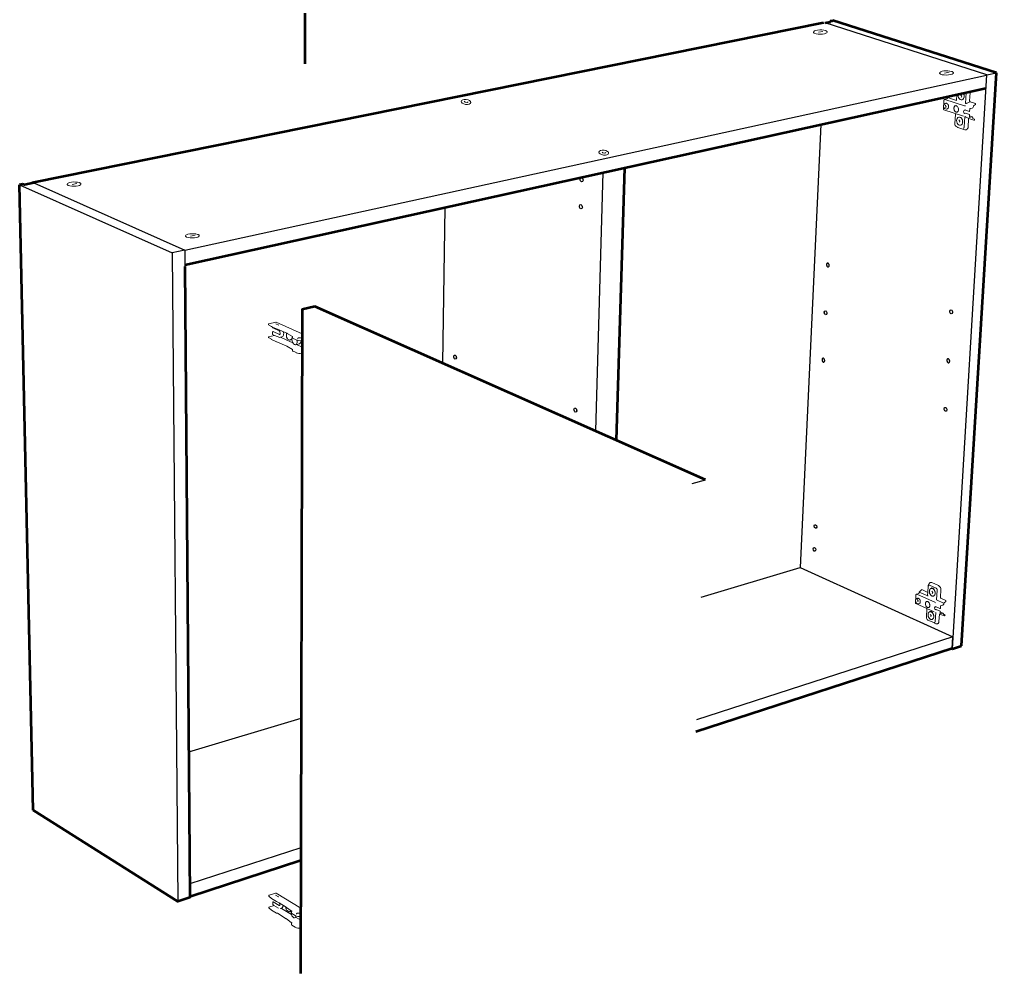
# Model space of a CAD drawing. Header units: inches. Extents: x 0.54 to 8.99, y 3.92 to 11.2.
# Drawn here: x 0.54 to 4.318, y 3.923 to 7.614 of the extents above; entities that cross this region are included whole.
import ezdxf

# ---------------------------------------------------------------- set-up
doc = ezdxf.new("R2010")
doc.units = ezdxf.units.IN
doc.header["$MEASUREMENT"] = 0
doc.layers.add('PDF_Geometry', color=7, linetype='Continuous')

msp = doc.modelspace()

# ---------------------------------------------------------------- linework, layer by layer
at = {"layer": 'PDF_Geometry', "lineweight": 53}
for points in [[(1.6988, 10.024), (1.649, 10.0123), (1.6429, 7.4425)], [(3.6497, 7.6018), (0.5888, 6.9827), (0.5889, 6.9807)], [(3.6561, 7.6012), (3.676, 7.6053)], [(3.6561, 7.5997), (3.6561, 7.6012)], [(3.676, 7.6053), (3.6762, 7.6092)], [(3.6762, 7.6092), (3.6852, 7.6109)], [(4.3182, 7.4081), (3.6852, 7.611)], [(4.183, 5.1903), (4.3182, 7.4082)], [(1.1795, 6.6646), (4.2772, 7.3491)], [(2.8488, 5.9862), (2.8802, 7.0404)], [(0.5517, 6.9775), (0.5396, 6.9751)], [(0.5923, 4.5544), (0.5396, 6.9751)], [(0.5947, 6.9818), (0.5585, 6.9745), (0.5517, 6.9775)], [(1.1796, 6.6579), (1.1983, 4.2168), (1.152, 4.2017), (0.5923, 4.5544)], [(1.6823, 6.5041), (1.6325, 6.4924), (1.6264, 3.9227)], [(3.1927, 5.8335), (1.6823, 6.5041)], [(4.1467, 5.1808), (3.1559, 4.8577)], [(4.1449, 5.1801), (4.1478, 5.1789)], [(4.1478, 5.1789), (4.183, 5.1903)], [(1.6275, 4.3593), (1.1983, 4.2194)]]:
    msp.add_lwpolyline(points, dxfattribs=at)
at = {"layer": 'PDF_Geometry', "lineweight": 25}
for points in [[(4.1478, 5.1789), (4.2814, 7.4001), (3.6561, 7.6012)], [(3.676, 7.6053), (3.6834, 7.6068)], [(3.6834, 7.6068), (3.6762, 7.6092)], [(4.2814, 7.4001), (4.3182, 7.4081)], [(1.1791, 6.7211), (4.2801, 7.3989)], [(3.639, 7.2081), (3.5596, 5.4943)], [(2.8802, 7.0404), (2.7957, 7.0217)], [(2.7957, 7.0217), (2.7678, 6.0221)], [(0.5396, 6.9751), (1.1299, 6.7114)], [(0.5888, 6.9827), (0.592, 6.9813)], [(0.5947, 6.9818), (1.1791, 6.7222), (1.1796, 6.6579)], [(2.1842, 6.8866), (2.1755, 6.285)], [(1.1791, 6.7222), (1.1299, 6.7114)], [(1.1299, 6.7114), (1.152, 4.2017)], [(3.1413, 5.819), (3.1927, 5.8335)], [(3.1755, 5.3783), (3.5596, 5.4943)], [(3.5596, 5.4943), (4.1495, 5.2259)], [(4.1495, 5.2259), (3.1577, 4.9046)], [(4.1467, 5.1808), (4.1495, 5.2259)], [(1.194, 4.78), (1.6288, 4.9112)], [(1.6276, 4.4091), (1.1979, 4.2699)]]:
    msp.add_lwpolyline(points, dxfattribs=at)
at = {"layer": 'PDF_Geometry', "lineweight": 18}
for points in [[(3.6146, 7.5608), (3.6133, 7.5614), (3.6123, 7.5621), (3.6114, 7.5628), (3.6108, 7.5636), (3.6104, 7.5644), (3.6103, 7.5651)], [(3.6103, 7.5651), (3.6103, 7.5642)], [(3.6298, 7.5648), (3.6471, 7.5685)], [(3.6565, 7.5714), (3.6567, 7.5714), (3.657, 7.5714), (3.6572, 7.5714), (3.6574, 7.5714), (3.6576, 7.5714), (3.6578, 7.5714)], [(3.6634, 7.5665), (3.6631, 7.5674), (3.6624, 7.5682), (3.6617, 7.569), (3.6608, 7.5695), (3.6598, 7.5702), (3.6585, 7.5708), (3.6578, 7.5711), (3.6578, 7.5714)], [(3.6578, 7.5707), (3.6578, 7.5711)], [(3.6636, 7.5656), (3.6636, 7.5647)], [(4.1026, 7.4027), (4.1012, 7.4033), (4.1002, 7.404), (4.0994, 7.4047), (4.0987, 7.4055), (4.0983, 7.4063), (4.0982, 7.407)], [(4.0982, 7.407), (4.0982, 7.4061)], [(4.1177, 7.4067), (4.1351, 7.4103)], [(4.1445, 7.4133), (4.1447, 7.4133), (4.145, 7.4133), (4.1452, 7.4133), (4.1454, 7.4133), (4.1455, 7.4133), (4.1457, 7.4133)], [(4.1514, 7.4084), (4.151, 7.4093), (4.1504, 7.4101), (4.1496, 7.4109), (4.1488, 7.4114), (4.1477, 7.4121), (4.1465, 7.4127), (4.1457, 7.4129), (4.1457, 7.4133)], [(4.1457, 7.4126), (4.1457, 7.4129)], [(4.1516, 7.4075), (4.1516, 7.4065)], [(4.1989, 7.2889), (4.2014, 7.3307)], [(4.2014, 7.3307), (4.2015, 7.331), (4.2015, 7.3313), (4.2014, 7.3316), (4.2014, 7.3319), (4.2014, 7.3321), (4.2014, 7.3324)], [(4.2166, 7.2962), (4.216, 7.2965), (4.2155, 7.2969), (4.215, 7.2976), (4.2147, 7.2984), (4.2145, 7.2992), (4.2145, 7.3), (4.2163, 7.3309)], [(4.216, 7.3356), (4.2162, 7.334), (4.2163, 7.3324), (4.2163, 7.3309)], [(2.2631, 7.2945), (2.2597, 7.2977)], [(2.2709, 7.2934), (2.2631, 7.2945)], [(2.2749, 7.2956), (2.2708, 7.2934)], [(4.1146, 7.2654), (4.1141, 7.2657), (4.1135, 7.2662), (4.1131, 7.2668), (4.1128, 7.2675), (4.1128, 7.2683), (4.1128, 7.2692), (4.1144, 7.2999)], [(4.1144, 7.2999), (4.1146, 7.301), (4.1149, 7.302), (4.1154, 7.303), (4.116, 7.3038), (4.1166, 7.3045), (4.1174, 7.305), (4.1181, 7.3053), (4.1946, 7.28)], [(4.1288, 7.3121), (4.1287, 7.3107), (4.1285, 7.3099), (4.1283, 7.3091), (4.1278, 7.3083), (4.1274, 7.3078), (4.1268, 7.3073), (4.1263, 7.3071), (4.1181, 7.3053)], [(4.1288, 7.3121), (4.1633, 7.3007), (4.1648, 7.3243)], [(4.1288, 7.3121), (4.1289, 7.3128), (4.1291, 7.3135), (4.1294, 7.3141), (4.1297, 7.3147), (4.1302, 7.3151)], [(4.1328, 7.3172), (4.1302, 7.3151)], [(4.1703, 7.3169), (4.17, 7.3182), (4.1699, 7.3195), (4.1698, 7.3208), (4.1698, 7.3221), (4.1698, 7.3234), (4.17, 7.3246), (4.1702, 7.3255)], [(4.1799, 7.3221), (4.1837, 7.3175), (4.1816, 7.3129)], [(4.1894, 7.3298), (4.1898, 7.3292), (4.1905, 7.3282), (4.1911, 7.3271), (4.1916, 7.3259), (4.1921, 7.3247), (4.1924, 7.3235), (4.1928, 7.3222), (4.1931, 7.321), (4.1932, 7.3197), (4.1933, 7.3184), (4.1934, 7.3171), (4.1933, 7.3159), (4.1932, 7.3146), (4.193, 7.3134), (4.1927, 7.3122), (4.1926, 7.3121)], [(4.1898, 7.3299), (4.1898, 7.3297), (4.1899, 7.3295), (4.19, 7.3293), (4.19, 7.3291), (4.1901, 7.329), (4.1901, 7.3288)], [(4.2128, 7.2946), (4.2045, 7.2907)], [(4.2148, 7.2958), (4.2146, 7.2957), (4.2144, 7.2955), (4.2143, 7.2952), (4.2142, 7.2949)], [(4.2166, 7.2962), (4.2148, 7.2958)], [(4.2166, 7.2962), (4.2368, 7.2896), (4.2351, 7.2892)], [(4.1903, 7.2402), (4.1145, 7.2652)], [(4.1197, 7.2825), (4.1235, 7.2779), (4.1214, 7.2732)], [(4.1258, 7.2898), (4.1247, 7.2901), (4.1238, 7.2902), (4.1227, 7.29)], [(4.127, 7.268), (4.127, 7.2679), (4.1269, 7.2679), (4.1268, 7.2679), (4.1267, 7.268)], [(4.132, 7.2723), (4.132, 7.2723)], [(4.1618, 7.2561), (4.1607, 7.2566), (4.1595, 7.2574), (4.1584, 7.2583), (4.1579, 7.2589), (4.1573, 7.2595), (4.1564, 7.2608), (4.1555, 7.2623), (4.1548, 7.2638), (4.1544, 7.2655), (4.154, 7.267), (4.1538, 7.2684), (4.1537, 7.2699), (4.1537, 7.2713), (4.1539, 7.2727), (4.1541, 7.274), (4.1545, 7.2753), (4.155, 7.2764), (4.1557, 7.2777), (4.1565, 7.2787), (4.1574, 7.2796), (4.1584, 7.2802), (4.159, 7.2805), (4.1597, 7.2807), (4.1602, 7.2808), (4.1609, 7.2809), (4.162, 7.2808), (4.1633, 7.2805)], [(4.198, 7.2796), (4.1972, 7.2797), (4.1965, 7.2798), (4.1955, 7.28), (4.1946, 7.28)], [(4.1966, 7.2641), (4.2123, 7.2589), (4.2123, 7.2586), (4.2124, 7.2584), (4.2126, 7.2582)], [(4.1966, 7.2641), (4.1966, 7.2638), (4.1967, 7.2636), (4.1969, 7.2635)], [(4.2045, 7.2907), (4.2041, 7.2905), (4.2037, 7.2904), (4.2027, 7.2901), (4.2019, 7.2898), (4.2009, 7.2896), (4.2, 7.2893), (4.1989, 7.2889)], [(4.2126, 7.2582), (4.2127, 7.2582), (4.2128, 7.2582), (4.2145, 7.2586)], [(4.2145, 7.2586), (4.2151, 7.2679)], [(4.2163, 7.2697), (4.2159, 7.2695), (4.2155, 7.2691), (4.2152, 7.2685), (4.2151, 7.2679)], [(4.1572, 7.2108), (4.1594, 7.248)], [(4.1591, 7.2488), (4.1592, 7.2488), (4.1593, 7.2488)], [(4.16, 7.2503), (4.1598, 7.2498), (4.1597, 7.2494), (4.1596, 7.2491), (4.1595, 7.2487), (4.1594, 7.2484), (4.1594, 7.248)], [(4.1594, 7.248), (4.1594, 7.2482)], [(4.1729, 7.2258), (4.1767, 7.2211), (4.1747, 7.2165)], [(4.1814, 7.2338), (4.1811, 7.2341), (4.1807, 7.2345), (4.1803, 7.2348), (4.1798, 7.2351), (4.1794, 7.2353), (4.179, 7.2355), (4.1787, 7.2356)], [(4.1813, 7.2337), (4.1814, 7.2338), (4.1814, 7.2339)], [(4.1819, 7.2332), (4.1816, 7.2336), (4.1814, 7.2338)], [(4.1825, 7.2325), (4.1832, 7.2317), (4.1839, 7.2308), (4.1846, 7.2297), (4.1852, 7.2286), (4.1857, 7.2275), (4.1862, 7.2262), (4.1866, 7.225), (4.1868, 7.2238), (4.1871, 7.2224), (4.1873, 7.2212), (4.1874, 7.2199), (4.1875, 7.2187), (4.1874, 7.2174), (4.1873, 7.2162), (4.1871, 7.215), (4.1868, 7.2138), (4.1868, 7.2137)], [(4.1937, 7.1982), (4.196, 7.2383)], [(4.1964, 7.2511), (4.1961, 7.251), (4.1958, 7.2506), (4.1957, 7.2502)], [(4.196, 7.2393), (4.196, 7.2393)], [(4.1977, 7.2377), (4.1961, 7.2383)], [(4.1981, 7.2515), (4.1964, 7.2511)], [(4.2139, 7.2462), (4.1981, 7.2515)], [(4.1987, 7.2376), (4.1992, 7.2372), (4.1997, 7.2369), (4.2001, 7.2366), (4.2004, 7.2364), (4.2009, 7.2361), (4.2013, 7.236)], [(4.2092, 7.2329), (4.2013, 7.236)], [(4.2093, 7.2347), (4.2093, 7.2347)], [(4.2102, 7.2311), (4.2103, 7.2311), (4.2104, 7.2311), (4.2105, 7.2311), (4.2105, 7.2311), (4.2107, 7.2311), (4.2108, 7.2311), (4.2106, 7.2312), (4.2105, 7.2314), (4.2105, 7.2317)], [(4.2104, 7.2291), (4.2105, 7.2299), (4.2106, 7.2305), (4.211, 7.231), (4.2108, 7.2311)], [(4.211, 7.231), (4.231, 7.2243), (4.2308, 7.2245), (4.2308, 7.2247), (4.2307, 7.225)], [(4.2133, 7.237), (4.2135, 7.241)], [(4.2136, 7.236), (4.2143, 7.2357), (4.2139, 7.2357), (4.2136, 7.236), (4.2133, 7.2364), (4.2133, 7.237)], [(4.2241, 7.2374), (4.2135, 7.241), (4.2139, 7.2462)], [(4.2241, 7.2375), (4.2233, 7.2376), (4.2224, 7.2376), (4.2143, 7.2357)], [(4.2266, 7.2324), (4.2266, 7.2336), (4.2264, 7.2347), (4.226, 7.2357), (4.2255, 7.2365), (4.2248, 7.2371), (4.2241, 7.2374)], [(4.2266, 7.2325), (4.2265, 7.231), (4.2331, 7.2282)], [(4.2312, 7.2243), (4.2311, 7.2243), (4.231, 7.2243)], [(4.2331, 7.2282), (4.2329, 7.2247), (4.2312, 7.2243)], [(4.1643, 7.1997), (4.1648, 7.1992), (4.1657, 7.1984), (4.1665, 7.1978), (4.1673, 7.1973), (4.1681, 7.1969), (4.1689, 7.1966), (4.1687, 7.1967), (4.1686, 7.1969), (4.1686, 7.1971)], [(2.7961, 7.098), (2.7927, 7.1012)], [(2.8038, 7.0969), (2.7961, 7.098)], [(2.8079, 7.0992), (2.8038, 7.097)], [(0.7283, 6.9723), (0.7269, 6.973), (0.7259, 6.9737), (0.7251, 6.9744), (0.7244, 6.9752), (0.724, 6.9759), (0.7239, 6.9767)], [(0.7239, 6.9767), (0.7239, 6.9758)], [(0.7434, 6.9763), (0.7608, 6.98)], [(0.7702, 6.983), (0.7704, 6.983), (0.7707, 6.983), (0.7709, 6.983), (0.771, 6.983), (0.7712, 6.983), (0.7714, 6.983)], [(0.7771, 6.9781), (0.7767, 6.979), (0.7761, 6.9798), (0.7753, 6.9806), (0.7744, 6.9811), (0.7734, 6.9818), (0.7722, 6.9823), (0.7714, 6.9826), (0.7714, 6.983)], [(0.7714, 6.9823), (0.7714, 6.9826)], [(0.7773, 6.9772), (0.7773, 6.9762)], [(1.186, 6.7722), (1.1847, 6.7729), (1.1837, 6.7735), (1.1828, 6.7743), (1.1822, 6.775), (1.1818, 6.7758), (1.1817, 6.7765)], [(1.1817, 6.7765), (1.1817, 6.7756)], [(1.2012, 6.7762), (1.2185, 6.7799)], [(1.2279, 6.7829), (1.2281, 6.7829), (1.2284, 6.7829), (1.2286, 6.7829), (1.2288, 6.7829), (1.229, 6.7829), (1.2292, 6.7829)], [(1.2349, 6.778), (1.2345, 6.7788), (1.2338, 6.7797), (1.2331, 6.7804), (1.2322, 6.781), (1.2312, 6.7816), (1.2299, 6.7822), (1.2292, 6.7825), (1.2292, 6.7829)], [(1.2292, 6.7821), (1.2292, 6.7825)], [(1.235, 6.777), (1.235, 6.7761)], [(1.5035, 6.4366), (1.5035, 6.4366), (1.5034, 6.4366), (1.5033, 6.4366), (1.5033, 6.4365), (1.5032, 6.4365), (1.5031, 6.4365), (1.5031, 6.4364), (1.503, 6.4364), (1.503, 6.4363), (1.5029, 6.4362), (1.5029, 6.4361), (1.5028, 6.4361), (1.5028, 6.436), (1.5028, 6.4359), (1.5028, 6.4358), (1.5028, 6.4357), (1.5028, 6.4356), (1.5029, 6.4355)], [(1.5028, 6.4332), (1.5028, 6.433), (1.5029, 6.4329), (1.5029, 6.4355)], [(1.5029, 6.4355), (1.503, 6.4359), (1.5031, 6.4363), (1.5034, 6.4365), (1.5038, 6.4366), (1.5037, 6.4366), (1.5035, 6.4366)], [(1.503, 6.4329), (1.5029, 6.4329)], [(1.5138, 6.4259), (1.503, 6.4329)], [(1.5038, 6.4366), (1.5308, 6.4429)], [(1.5183, 6.4215), (1.5183, 6.4238), (1.5138, 6.4259)], [(1.5373, 6.4163), (1.5338, 6.4167), (1.5183, 6.4238)], [(1.5185, 6.4237), (1.5185, 6.4213), (1.5183, 6.4214), (1.5183, 6.4215)], [(1.5323, 6.4428), (1.5321, 6.4429), (1.5318, 6.443), (1.5316, 6.443), (1.5313, 6.443), (1.5309, 6.443), (1.5305, 6.443), (1.5307, 6.443), (1.5308, 6.4429)], [(1.5308, 6.4429), (1.5315, 6.443), (1.5323, 6.4428)], [(1.5313, 6.4369), (1.5419, 6.4315)], [(1.6324, 6.3975), (1.5323, 6.4428)], [(1.5028, 6.3864), (1.5029, 6.3864)], [(1.5028, 6.3863), (1.5028, 6.3864)], [(1.5029, 6.3864), (1.5029, 6.3863), (1.503, 6.3863), (1.5262, 6.3918)], [(1.5029, 6.3837), (1.5029, 6.3864)], [(1.5183, 6.4215), (1.5183, 6.4214), (1.5183, 6.4213), (1.5183, 6.4212), (1.5183, 6.4211), (1.5184, 6.4211), (1.5184, 6.421), (1.5184, 6.4209), (1.5185, 6.4209), (1.5185, 6.4208), (1.5186, 6.4208), (1.5186, 6.4207), (1.5187, 6.4207), (1.5187, 6.4206), (1.5188, 6.4206), (1.5189, 6.4206), (1.5186, 6.4209), (1.5185, 6.4213)], [(1.5183, 6.3957), (1.5183, 6.4054), (1.5183, 6.4055), (1.5183, 6.4056), (1.5183, 6.4057), (1.5184, 6.4057), (1.5184, 6.4058), (1.5184, 6.4059), (1.5185, 6.4059), (1.5185, 6.406), (1.5186, 6.4061), (1.5187, 6.4061), (1.5187, 6.4062), (1.5188, 6.4062), (1.5188, 6.4063), (1.5189, 6.4063), (1.519, 6.4063), (1.5191, 6.4063)], [(1.5185, 6.4052), (1.5183, 6.4053), (1.5183, 6.4054)], [(1.5261, 6.3919), (1.5185, 6.3954), (1.5183, 6.3955), (1.5183, 6.3957)], [(1.5191, 6.4062), (1.5192, 6.4062), (1.5192, 6.4062), (1.5189, 6.4061), (1.5186, 6.4057), (1.5185, 6.4052)], [(1.545, 6.3943), (1.5458, 6.3948), (1.5464, 6.3957), (1.5469, 6.3967), (1.5472, 6.398), (1.5474, 6.3993), (1.5474, 6.4008), (1.5472, 6.4023), (1.5469, 6.4039), (1.5464, 6.4053), (1.5458, 6.4067), (1.545, 6.4079), (1.5442, 6.409), (1.5433, 6.4098), (1.5191, 6.4207)], [(1.5191, 6.4062), (1.5206, 6.4066), (1.5207, 6.4066), (1.5208, 6.4066), (1.5209, 6.4066), (1.5209, 6.4066), (1.5211, 6.4066), (1.5211, 6.4066)], [(1.5208, 6.4066), (1.5193, 6.4062)], [(1.5211, 6.4066), (1.5209, 6.4066), (1.5208, 6.4066), (1.5207, 6.4066), (1.5206, 6.4066)], [(1.5451, 6.3957), (1.5449, 6.3958), (1.5447, 6.3957), (1.5208, 6.4066)], [(1.5261, 6.3919), (1.5464, 6.3835)], [(1.5731, 6.3999), (1.5373, 6.4163)], [(1.5428, 6.4097), (1.5425, 6.4099), (1.5424, 6.4104)], [(1.5457, 6.3955), (1.5456, 6.3954), (1.5452, 6.3952), (1.5449, 6.3951), (1.5444, 6.3951), (1.5438, 6.3951)], [(1.5456, 6.3955), (1.5451, 6.3956), (1.5447, 6.3957)], [(1.5725, 6.4002), (1.5725, 6.3856)], [(1.5749, 6.399), (1.5731, 6.3999)], [(1.5931, 6.3752), (1.593, 6.3773), (1.5931, 6.3791), (1.5934, 6.381), (1.5937, 6.3827), (1.5942, 6.3843), (1.5949, 6.3857), (1.5949, 6.3878), (1.5749, 6.399)], [(1.5949, 6.3857), (1.5951, 6.3859), (1.5953, 6.3863)], [(1.5956, 6.3874), (1.5956, 6.3875), (1.5955, 6.3875)], [(1.5028, 6.3839), (1.5028, 6.3838), (1.5028, 6.3837), (1.5028, 6.3836), (1.5029, 6.3836), (1.5029, 6.3835), (1.5029, 6.3834), (1.503, 6.3834), (1.503, 6.3833), (1.503, 6.3832), (1.5031, 6.3832), (1.5031, 6.3831), (1.5032, 6.3831), (1.5033, 6.3831), (1.5033, 6.383), (1.503, 6.3833), (1.5029, 6.3837)], [(1.5028, 6.3839), (1.5028, 6.3838), (1.5029, 6.3837)], [(1.5141, 6.376), (1.5139, 6.3763), (1.5138, 6.3767), (1.5029, 6.3837)], [(1.5142, 6.376), (1.5141, 6.376)], [(1.5341, 6.3669), (1.5142, 6.376)], [(1.5342, 6.3669), (1.5341, 6.3669)], [(1.5376, 6.3663), (1.5342, 6.3669)], [(1.5376, 6.3663), (1.5376, 6.3663)], [(1.5734, 6.3499), (1.5376, 6.3663)], [(1.5468, 6.3839), (1.5545, 6.3857)], [(1.5493, 6.3845), (1.5547, 6.382)], [(1.5547, 6.382), (1.5968, 6.3627)], [(1.5733, 6.3826), (1.5729, 6.3835), (1.5726, 6.3845), (1.5725, 6.3856)], [(1.5733, 6.3499), (1.5955, 6.3375), (1.5948, 6.3355)], [(1.5737, 6.3822), (1.5756, 6.3782), (1.5762, 6.3776), (1.5767, 6.3773), (1.585, 6.3736)], [(1.5866, 6.374), (1.5861, 6.3736), (1.5856, 6.3734), (1.585, 6.3736)], [(1.585, 6.3736), (1.5865, 6.3739)], [(1.5865, 6.3739), (1.5865, 6.374), (1.5866, 6.374)], [(1.5865, 6.3739), (1.5865, 6.3739)], [(1.5867, 6.3741), (1.5866, 6.374)], [(1.5875, 6.3752), (1.5879, 6.3756), (1.5883, 6.3758)], [(1.5898, 6.3761), (1.5883, 6.3758), (1.5887, 6.3758), (1.5892, 6.3757)], [(1.5915, 6.3759), (1.5912, 6.376), (1.5909, 6.3761), (1.5906, 6.3761), (1.5903, 6.3762), (1.5901, 6.3761), (1.5898, 6.3761), (1.5903, 6.3761), (1.5907, 6.376)], [(1.5931, 6.3749), (1.5907, 6.376), (1.5911, 6.376), (1.5915, 6.3759)], [(1.5926, 6.3741), (1.5932, 6.3741)], [(1.5932, 6.374), (1.5929, 6.374), (1.5926, 6.3741)], [(1.6103, 6.3566), (1.6322, 6.3466)], [(1.5948, 6.3326), (1.5948, 6.3354), (1.5948, 6.3354), (1.5948, 6.3355)], [(1.5959, 6.3315), (1.5953, 6.3319), (1.5949, 6.3322), (1.5948, 6.3326)], [(1.5956, 6.3379), (1.5955, 6.338), (1.5954, 6.338)], [(1.5963, 6.3308), (1.596, 6.3311), (1.5959, 6.3315)], [(4.0267, 5.4064), (4.0267, 5.4058), (4.0212, 5.4009)], [(4.0273, 5.4073), (4.027, 5.4072), (4.0268, 5.4068), (4.0267, 5.4064)], [(4.029, 5.4078), (4.0273, 5.4073)], [(4.029, 5.4079), (4.0526, 5.3973), (4.052, 5.388)], [(4.0597, 5.3948), (4.0594, 5.396), (4.0591, 5.3973), (4.0588, 5.3985), (4.0587, 5.3997), (4.0587, 5.4009), (4.0587, 5.4021), (4.0587, 5.4032), (4.0589, 5.4043), (4.0592, 5.4054), (4.0595, 5.4064), (4.0599, 5.4075), (4.0603, 5.4084), (4.0608, 5.4093), (4.0614, 5.41), (4.062, 5.4108), (4.0628, 5.4113), (4.0635, 5.4119), (4.0643, 5.4123), (4.0652, 5.4127), (4.066, 5.4129), (4.0668, 5.413), (4.0676, 5.413), (4.0685, 5.413), (4.0693, 5.4129), (4.0704, 5.4126), (4.0716, 5.4121), (4.0726, 5.4115), (4.0735, 5.411), (4.0743, 5.4104), (4.0751, 5.4097), (4.0752, 5.4095)], [(4.0889, 5.4063), (4.0889, 5.4071), (4.0888, 5.4079), (4.0886, 5.4087), (4.0884, 5.4095), (4.0881, 5.4101), (4.0878, 5.4109), (4.0874, 5.4114), (4.0871, 5.412), (4.0866, 5.4126), (4.0861, 5.413), (4.0856, 5.4134), (4.085, 5.4138), (4.0594, 5.4251)], [(4.0637, 5.4355), (4.065, 5.4358), (4.0661, 5.4358), (4.0674, 5.4355), (4.0687, 5.4351)], [(4.0749, 5.4098), (4.0749, 5.41), (4.0749, 5.4101), (4.0745, 5.4106), (4.074, 5.411), (4.0736, 5.4114), (4.0732, 5.4116), (4.0728, 5.4118), (4.0724, 5.4119), (4.0721, 5.412), (4.0718, 5.4121), (4.0717, 5.4121)], [(4.0759, 5.4088), (4.0758, 5.409), (4.0753, 5.4095), (4.075, 5.4101), (4.0749, 5.4101)], [(4.0753, 5.4097), (4.0752, 5.4095)], [(4.0752, 5.4095), (4.0758, 5.4089), (4.0766, 5.4079), (4.0773, 5.407), (4.078, 5.4061), (4.0786, 5.4049), (4.0791, 5.4039), (4.0796, 5.4028), (4.0801, 5.4015), (4.0804, 5.4004), (4.0807, 5.3992), (4.0809, 5.3979), (4.0811, 5.3968), (4.0811, 5.3956), (4.0811, 5.3943), (4.0811, 5.3932), (4.0809, 5.3921), (4.0809, 5.3917)], [(4.0866, 5.368), (4.0889, 5.4063)], [(4.0059, 5.354), (4.0053, 5.3544), (4.0048, 5.3549), (4.0045, 5.3555), (4.0044, 5.3563), (4.0044, 5.3571), (4.006, 5.3854)], [(4.0167, 5.3532), (4.016, 5.353), (4.0151, 5.3529), (4.0144, 5.3529), (4.0135, 5.353), (4.0128, 5.3532), (4.012, 5.3535), (4.0112, 5.3539), (4.0104, 5.3543), (4.0096, 5.3549), (4.0089, 5.3556), (4.0081, 5.3564), (4.0076, 5.3572), (4.0069, 5.3583), (4.0064, 5.3593), (4.006, 5.3604), (4.0056, 5.3615), (4.0053, 5.3626), (4.0052, 5.3638), (4.0051, 5.3649), (4.0051, 5.366), (4.0052, 5.3672), (4.0055, 5.3682), (4.0058, 5.3692), (4.0062, 5.3702), (4.0068, 5.371), (4.0074, 5.3718), (4.0081, 5.3725), (4.0088, 5.3729), (4.0094, 5.3733), (4.0102, 5.3736)], [(4.006, 5.3854), (4.0061, 5.3863), (4.0064, 5.3874), (4.0069, 5.3882), (4.0074, 5.3891), (4.0081, 5.3898), (4.0088, 5.3903), (4.0096, 5.3907), (4.0822, 5.358)], [(4.0198, 5.3979), (4.0196, 5.3966), (4.0195, 5.3959), (4.0193, 5.3951), (4.0189, 5.3945), (4.0184, 5.3938), (4.0179, 5.3934), (4.0173, 5.3931), (4.0096, 5.3907)], [(4.013, 5.3744), (4.0102, 5.3736)], [(4.014, 5.3732), (4.0131, 5.3736), (4.0121, 5.3738), (4.0112, 5.3738), (4.0102, 5.3736)], [(4.0117, 5.3695), (4.0155, 5.3649), (4.0135, 5.3602)], [(4.0167, 5.3741), (4.0158, 5.3744), (4.0147, 5.3746), (4.0138, 5.3746), (4.013, 5.3744)], [(4.0212, 5.4009), (4.0207, 5.4004), (4.0203, 5.3998), (4.02, 5.3993), (4.0198, 5.3986), (4.0197, 5.3979), (4.0522, 5.3837)], [(4.0218, 5.3689), (4.0218, 5.3689), (4.0218, 5.3688)], [(4.052, 5.388), (4.052, 5.3873), (4.052, 5.3865), (4.0521, 5.3858), (4.0523, 5.385), (4.0524, 5.3842), (4.0527, 5.3831)], [(4.0525, 5.3958), (4.0523, 5.3956), (4.0522, 5.3953), (4.0521, 5.3951)], [(4.0522, 5.3837), (4.0522, 5.3837)], [(4.0679, 5.402), (4.0717, 5.3973), (4.0697, 5.3927)], [(4.1134, 5.3559), (4.0866, 5.368)], [(4.049, 5.3346), (4.0059, 5.354)], [(4.0195, 5.354), (4.0167, 5.3532)], [(4.0512, 5.3391), (4.0501, 5.3397), (4.0489, 5.3405), (4.0479, 5.3416), (4.0473, 5.3421), (4.0469, 5.3428), (4.0459, 5.3441), (4.0451, 5.3455), (4.0445, 5.3471), (4.044, 5.3487), (4.0436, 5.3501), (4.0434, 5.3515), (4.0434, 5.3528), (4.0434, 5.3541), (4.0435, 5.3555), (4.0438, 5.3566), (4.0441, 5.3577), (4.0446, 5.3587), (4.0452, 5.3598), (4.046, 5.3607), (4.0469, 5.3613), (4.0479, 5.3618), (4.0485, 5.362), (4.049, 5.3621), (4.0496, 5.3622), (4.0501, 5.3622), (4.0513, 5.3619), (4.0525, 5.3615)], [(4.0778, 5.3216), (4.049, 5.3346)], [(4.0525, 5.3615), (4.0536, 5.3608), (4.0548, 5.3601), (4.0558, 5.359), (4.0564, 5.3585), (4.0569, 5.3578), (4.0577, 5.3565), (4.0586, 5.355), (4.0592, 5.3535), (4.0597, 5.3519), (4.06, 5.3504), (4.0602, 5.3491), (4.0603, 5.3477), (4.0603, 5.3464), (4.0602, 5.3452), (4.0599, 5.3439), (4.0595, 5.3429), (4.059, 5.3418), (4.0585, 5.3408), (4.0576, 5.34), (4.0568, 5.3392), (4.0558, 5.3387), (4.0553, 5.3386), (4.0547, 5.3385), (4.0541, 5.3385), (4.0535, 5.3385), (4.0523, 5.3386), (4.0512, 5.3391)], [(4.0805, 5.3559), (4.0805, 5.3559)], [(4.084, 5.3304), (4.0838, 5.3302), (4.0835, 5.3299), (4.0834, 5.3295)], [(4.0856, 5.3309), (4.084, 5.3304)], [(4.0841, 5.3422), (4.0842, 5.342), (4.0844, 5.3418)], [(4.0844, 5.3418), (4.0993, 5.3351)], [(4.1007, 5.3242), (4.0856, 5.3309)], [(4.0993, 5.3351), (4.0995, 5.335), (4.0996, 5.3351), (4.1013, 5.3355)], [(4.1013, 5.3355), (4.1018, 5.344)], [(4.103, 5.3458), (4.1026, 5.3455), (4.1022, 5.3452), (4.1019, 5.3446), (4.1018, 5.344)], [(4.0623, 5.312), (4.0661, 5.3074), (4.064, 5.3028)], [(4.0696, 5.3193), (4.0696, 5.3195), (4.0696, 5.3197)], [(4.0709, 5.318), (4.0706, 5.3184), (4.0702, 5.3191), (4.0697, 5.3196), (4.0696, 5.3197)], [(4.0698, 5.3191), (4.0705, 5.3184), (4.0712, 5.3176), (4.0719, 5.3167), (4.0725, 5.3156), (4.0732, 5.3146), (4.0736, 5.3135), (4.0742, 5.3123), (4.0746, 5.3112), (4.075, 5.31), (4.0753, 5.3088), (4.0755, 5.3076), (4.0756, 5.3064), (4.0757, 5.3052), (4.0757, 5.304), (4.0757, 5.3029), (4.0755, 5.3017), (4.0755, 5.3014)], [(4.0817, 5.2847), (4.0837, 5.3189)], [(4.0836, 5.3204), (4.0836, 5.3204)], [(4.1172, 5.306), (4.117, 5.3062), (4.117, 5.3065), (4.0975, 5.3127), (4.0959, 5.2851)], [(4.0975, 5.3127), (4.0973, 5.3128)], [(4.1001, 5.3157), (4.1005, 5.3218)], [(4.1002, 5.315), (4.1011, 5.3147), (4.1008, 5.3147), (4.1004, 5.3149), (4.1002, 5.3152), (4.1001, 5.3157)], [(4.1111, 5.317), (4.1005, 5.3218), (4.1007, 5.3242)], [(4.111, 5.317), (4.1104, 5.3172), (4.1096, 5.3173), (4.1089, 5.3171), (4.1011, 5.3147)], [(4.113, 5.3129), (4.1129, 5.3138), (4.1128, 5.3147), (4.1126, 5.3155), (4.1122, 5.3162), (4.1117, 5.3166), (4.111, 5.317)], [(4.1129, 5.3126), (4.113, 5.3129)], [(4.1129, 5.3126), (4.1129, 5.3115), (4.1193, 5.3098)], [(4.1193, 5.3098), (4.1129, 5.3126)], [(4.117, 5.3065), (4.117, 5.3072)], [(4.1175, 5.306), (4.1173, 5.306), (4.1172, 5.306)], [(4.1193, 5.3098), (4.1191, 5.3065), (4.1175, 5.306)], [(4.0782, 5.279), (4.0564, 5.2889)], [(4.0582, 5.2877), (4.0581, 5.2879), (4.058, 5.2881)], [(4.0772, 5.2811), (4.0772, 5.2804), (4.0774, 5.2797), (4.0777, 5.2793), (4.0782, 5.279)], [(4.0835, 5.2758), (4.0789, 5.2787), (4.0787, 5.2788), (4.0785, 5.2788), (4.0784, 5.2789), (4.0782, 5.279)], [(4.0837, 5.2762), (4.0844, 5.2759), (4.0853, 5.2757), (4.086, 5.2755), (4.0871, 5.2755), (4.088, 5.2756), (4.089, 5.2758), (4.0907, 5.2763)], [(4.0959, 5.2851), (4.0957, 5.2835), (4.0955, 5.282), (4.095, 5.2806), (4.0943, 5.2793), (4.0936, 5.2783), (4.0927, 5.2775), (4.0917, 5.2768), (4.0907, 5.2763)], [(1.5048, 4.2251), (1.5305, 4.2337)], [(1.5324, 4.2335), (1.5322, 4.2336), (1.5319, 4.2337), (1.5316, 4.2337), (1.5313, 4.2339), (1.531, 4.2339), (1.5306, 4.2337), (1.5302, 4.2337), (1.5304, 4.2337), (1.5305, 4.2337)], [(1.5305, 4.2337), (1.5311, 4.2337), (1.5318, 4.2337), (1.5324, 4.2335)], [(1.6271, 4.1757), (1.5324, 4.2335)], [(1.5046, 4.2252), (1.5045, 4.2252), (1.5044, 4.2252), (1.5044, 4.2251), (1.5043, 4.2251), (1.5042, 4.2251), (1.5042, 4.225), (1.5042, 4.225), (1.5042, 4.2249), (1.5041, 4.2248), (1.5041, 4.2247), (1.504, 4.2247), (1.504, 4.2246), (1.504, 4.2245), (1.504, 4.2244), (1.504, 4.2243), (1.504, 4.2242), (1.5041, 4.2241)], [(1.504, 4.222), (1.504, 4.2219), (1.5041, 4.2218), (1.5041, 4.2241)], [(1.5041, 4.2241), (1.5042, 4.2245), (1.5042, 4.2248), (1.5045, 4.225), (1.5048, 4.2251), (1.5047, 4.2251), (1.5046, 4.2251)], [(1.5042, 4.2217), (1.5041, 4.2217), (1.5041, 4.2218)], [(1.5143, 4.2127), (1.5042, 4.2217)], [(1.5442, 4.1959), (1.5367, 4.2004), (1.5334, 4.2011), (1.5143, 4.2127)], [(1.5187, 4.1897), (1.5187, 4.1985), (1.5187, 4.1986), (1.5187, 4.1987), (1.5187, 4.1988), (1.5188, 4.1988), (1.5188, 4.1989), (1.5188, 4.199), (1.5189, 4.199), (1.5189, 4.1991), (1.519, 4.1991), (1.519, 4.1992), (1.5191, 4.1992), (1.5191, 4.1993), (1.5192, 4.1993), (1.5192, 4.1993), (1.5192, 4.1994)], [(1.5189, 4.1983), (1.5187, 4.1983), (1.5187, 4.1985)], [(1.5193, 4.1994), (1.5195, 4.1994), (1.5195, 4.1993), (1.5193, 4.1991), (1.519, 4.1987), (1.5189, 4.1983)], [(1.5193, 4.1994), (1.5208, 4.1999), (1.5209, 4.1999), (1.5209, 4.1999), (1.521, 4.1999), (1.5211, 4.1999), (1.5212, 4.1999), (1.5213, 4.1999), (1.5214, 4.1999), (1.5214, 4.1998), (1.5215, 4.1998)], [(1.5211, 4.1998), (1.5196, 4.1993)], [(1.5215, 4.1998), (1.5213, 4.1998), (1.5211, 4.1998), (1.5208, 4.1998), (1.5208, 4.1998)], [(1.5443, 4.1858), (1.544, 4.1859), (1.5438, 4.1859), (1.521, 4.1998)], [(1.5423, 4.2187), (1.5418, 4.2188), (1.5413, 4.2187), (1.5297, 4.2259)], [(1.5707, 4.1796), (1.5442, 4.1959)], [(1.5454, 4.1857), (1.5456, 4.1859), (1.5458, 4.1863), (1.5459, 4.1868), (1.5461, 4.1874), (1.5462, 4.1882), (1.5462, 4.1892), (1.5461, 4.1902), (1.5459, 4.1914), (1.5458, 4.1921), (1.5455, 4.1928), (1.5453, 4.1935), (1.5449, 4.1943), (1.5446, 4.1949), (1.5443, 4.1956), (1.5442, 4.1959)], [(1.504, 4.1798), (1.5041, 4.1798)], [(1.504, 4.1798), (1.504, 4.1798)], [(1.504, 4.1775), (1.504, 4.1774), (1.5041, 4.1773)], [(1.504, 4.1774), (1.504, 4.1774), (1.504, 4.1773), (1.5041, 4.1772), (1.5041, 4.1771), (1.5041, 4.177), (1.5042, 4.177), (1.5042, 4.1769), (1.5042, 4.1769), (1.5042, 4.1768), (1.5042, 4.177), (1.5041, 4.1773)], [(1.5041, 4.1798), (1.5042, 4.1797), (1.524, 4.1863)], [(1.5041, 4.1773), (1.5041, 4.1798)], [(1.5145, 4.1678), (1.5042, 4.1768)], [(1.5146, 4.1678), (1.5145, 4.1678)], [(1.5336, 4.156), (1.5146, 4.1678)], [(1.5238, 4.1863), (1.5189, 4.1894), (1.5187, 4.1896), (1.5187, 4.1897)], [(1.5238, 4.1863), (1.5415, 4.1754)], [(1.5451, 4.1853), (1.5444, 4.1855), (1.5438, 4.1859)], [(1.5443, 4.1858), (1.5446, 4.1856), (1.545, 4.1855), (1.5452, 4.1854)], [(1.5445, 4.1849), (1.5448, 4.1851), (1.5451, 4.1853), (1.5453, 4.1856), (1.5454, 4.1857)], [(1.5472, 4.1745), (1.5545, 4.1768)], [(1.5512, 4.1758), (1.5532, 4.1745)], [(1.5909, 4.1513), (1.5533, 4.1745), (1.5531, 4.1754), (1.5529, 4.1764)], [(1.5545, 4.1768), (1.5555, 4.1773), (1.5565, 4.1781), (1.5573, 4.179), (1.558, 4.1801), (1.5585, 4.1814), (1.559, 4.1829), (1.5593, 4.1846), (1.5595, 4.1865)], [(1.5702, 4.1798), (1.5702, 4.1747)], [(1.5709, 4.1717), (1.5705, 4.1727), (1.5703, 4.1737), (1.5702, 4.1747)], [(1.5724, 4.1783), (1.5707, 4.1796)], [(1.5728, 4.1681), (1.5709, 4.1717)], [(1.5905, 4.1647), (1.5724, 4.1783)], [(1.5728, 4.1681), (1.5732, 4.1675), (1.5736, 4.1669), (1.5742, 4.1664), (1.582, 4.1616)], [(1.582, 4.1616), (1.5835, 4.1622)], [(1.5835, 4.1622), (1.5837, 4.1622), (1.584, 4.1622)], [(1.5838, 4.162), (1.5836, 4.1621), (1.5835, 4.1622)], [(1.5841, 4.1623), (1.5836, 4.1618)], [(1.5845, 4.1627), (1.5847, 4.1629), (1.585, 4.163)], [(1.585, 4.163), (1.5854, 4.163), (1.5861, 4.1628)], [(1.5861, 4.1629), (1.5875, 4.1633)], [(1.5864, 4.1635), (1.5869, 4.1635), (1.5875, 4.1633)], [(1.5875, 4.1633), (1.588, 4.1634), (1.5884, 4.1632)], [(1.5884, 4.1632), (1.5899, 4.1624), (1.5902, 4.1636), (1.5905, 4.1647)], [(1.5894, 4.1607), (1.5898, 4.1609)], [(1.5897, 4.1606), (1.5895, 4.1607), (1.5894, 4.1607)], [(1.592, 4.1635), (1.5905, 4.1647)], [(1.5924, 4.1631), (1.5922, 4.1633), (1.592, 4.1635)], [(1.5337, 4.156), (1.5336, 4.156)], [(1.5337, 4.156), (1.537, 4.1554), (1.5369, 4.1554)], [(1.537, 4.1554), (1.571, 4.1344), (1.5709, 4.1344)], [(1.5709, 4.1344), (1.5708, 4.1346), (1.5707, 4.135)], [(1.5922, 4.1184), (1.592, 4.1186), (1.592, 4.1189), (1.5707, 4.135)], [(1.5924, 4.1185), (1.5922, 4.1187), (1.592, 4.1189)], [(1.5927, 4.1198), (1.5923, 4.1183)], [(1.6098, 4.1397), (1.627, 4.1292)], [(1.6108, 4.152), (1.6106, 4.1526), (1.6107, 4.1533), (1.611, 4.1539), (1.6117, 4.1545), (1.6125, 4.155), (1.6136, 4.1555)], [(1.6106, 4.1528), (1.6106, 4.1518)], [(1.6195, 4.143), (1.6192, 4.1429), (1.619, 4.1428)], [(1.5922, 4.1184), (1.5923, 4.1183), (1.5914, 4.1146)], [(1.5914, 4.1119), (1.5914, 4.1143), (1.5914, 4.1144), (1.5914, 4.1146)], [(1.5924, 4.1105), (1.5919, 4.1108), (1.5915, 4.1114), (1.5914, 4.1119)], [(1.5927, 4.1099), (1.5925, 4.1101), (1.5924, 4.1105)]]:
    msp.add_lwpolyline(points, dxfattribs=at)
for points in [[(4.128, 7.2683), (4.1276, 7.2682), (4.1247, 7.2676, -0.780152), (4.12, 7.2895), (4.1227, 7.29)], [(4.2368, 7.2896), (4.2366, 7.286), (4.2294, 7.2801, -0.330964), (4.2244, 7.2715), (4.2163, 7.2697)], [(4.1689, 7.1966), (4.1957, 7.1875), (4.1962, 7.1874), (4.1967, 7.1873), (4.1974, 7.1871), (4.1983, 7.1871), (4.199, 7.1871), (4.1999, 7.1873), (4.2016, 7.1877, 0.3237), (4.2085, 7.1984), (4.2104, 7.2291)], [(4.1643, 7.1997), (4.1633, 7.2002), (4.1632, 7.2002), (4.163, 7.2002, -0.279509), (4.1572, 7.2096)], [(1.6323, 6.3713), (1.6311, 6.3713, -0.094588), (1.6097, 6.3747), (1.5959, 6.3811), (1.5954, 6.3813), (1.595, 6.3817), (1.5949, 6.3822), (1.5949, 6.3848), (1.5949, 6.3849), (1.5949, 6.385), (1.5949, 6.3851), (1.5949, 6.3852), (1.595, 6.3853)], [(1.6072, 6.3558), (1.6225, 6.3595, 0.317063), (1.6286, 6.3713)], [(1.6149, 6.3801, -0.293951), (1.6304, 6.3805), (1.6304, 6.3794)], [(1.5959, 6.3315), (1.6096, 6.3252), (1.6097, 6.3248), (1.61, 6.3245, 0.095097), (1.6309, 6.3211), (1.6322, 6.3211)], [(4.0526, 5.3973), (4.054, 5.4223), (4.0541, 5.4233), (4.0543, 5.4243), (4.0546, 5.4251), (4.055, 5.4258), (4.0553, 5.4263), (4.0557, 5.427), (4.0568, 5.4283, -0.274707), (4.0621, 5.435), (4.0637, 5.4355)], [(4.0781, 5.4059, 0.194243), (4.0719, 5.4139, 0.349889), (4.0659, 5.4129)], [(4.0687, 5.4351), (4.0942, 5.4237, -0.28969), (4.1031, 5.4067), (4.1014, 5.3784), (4.1015, 5.3775), (4.1016, 5.3768), (4.102, 5.376), (4.1024, 5.3755), (4.1028, 5.3749), (4.1034, 5.3745), (4.1227, 5.3659), (4.1225, 5.3627), (4.1156, 5.3567, -0.313804), (4.1108, 5.3483), (4.103, 5.3458)], [(4.0564, 5.2889), (4.0527, 5.2905, -0.287781), (4.047, 5.3009), (4.049, 5.3346)], [(4.0663, 5.3216, -0.200662), (4.07, 5.3193), (4.0698, 5.3191), (4.0697, 5.3192), (4.0689, 5.32), (4.068, 5.3206), (4.0671, 5.3211), (4.0661, 5.3217), (4.065, 5.3221), (4.0639, 5.3224), (4.063, 5.3226), (4.0622, 5.3226), (4.0614, 5.3226), (4.0605, 5.3224), (4.0597, 5.3222), (4.0589, 5.3218), (4.0581, 5.3215), (4.0574, 5.3209), (4.0567, 5.3203), (4.056, 5.3196), (4.0554, 5.3188), (4.055, 5.3179), (4.0545, 5.317), (4.0541, 5.316), (4.0538, 5.315), (4.0535, 5.3139), (4.0534, 5.3128), (4.0534, 5.3116), (4.0534, 5.3104), (4.0534, 5.3093), (4.0535, 5.3081), (4.0537, 5.3068), (4.054, 5.3056), (4.0544, 5.3044)], [(4.0607, 5.3224), (4.0611, 5.3229), (4.0616, 5.3232), (4.0625, 5.3236), (4.0635, 5.3239), (4.0644, 5.3239), (4.0654, 5.3238), (4.066, 5.3236), (4.0666, 5.3233, -0.215184), (4.0729, 5.315)], [(1.627, 4.1428), (1.6258, 4.1428, -0.133216), (1.6056, 4.1471), (1.5925, 4.1551), (1.592, 4.1556), (1.5916, 4.156), (1.5915, 4.1565), (1.5915, 4.159), (1.5915, 4.1591), (1.5915, 4.1592), (1.5915, 4.1593), (1.5915, 4.1593), (1.5915, 4.1595), (1.5928, 4.1646), (1.5928, 4.1647)], [(1.5927, 4.1099), (1.6055, 4.1023), (1.6056, 4.102), (1.6057, 4.1019, 0.139534), (1.6258, 4.0976), (1.6269, 4.0976)]]:
    msp.add_lwpolyline(points, format="xyb", dxfattribs=at)
at = {"layer": 'PDF_Geometry', "lineweight": 25}
for points in [[(3.661, 6.6659), (3.661, 6.6647), (3.6612, 6.6633), (3.6615, 6.662), (3.662, 6.6608), (3.6626, 6.6597), (3.6632, 6.6586), (3.6641, 6.6579), (3.665, 6.6572), (3.6658, 6.6567), (3.6668, 6.6564), (3.6676, 6.6564), (3.6684, 6.6567), (3.6692, 6.6571), (3.6699, 6.6578), (3.6704, 6.6586), (3.6709, 6.6597), (3.6712, 6.6608), (3.6714, 6.662), (3.6713, 6.6632), (3.6712, 6.6646), (3.6708, 6.6659), (3.6703, 6.6671), (3.6698, 6.6682), (3.669, 6.6693), (3.6683, 6.6701), (3.6674, 6.6708), (3.6665, 6.6712), (3.6656, 6.6714), (3.6648, 6.6714), (3.6639, 6.6712), (3.6631, 6.6708), (3.6624, 6.6701), (3.6618, 6.6693), (3.6614, 6.6682), (3.6612, 6.6671)], [(3.6435, 6.298), (3.6436, 6.2967), (3.6437, 6.2954), (3.6441, 6.2941), (3.6446, 6.2929), (3.6451, 6.2917), (3.6458, 6.2908), (3.6466, 6.2899), (3.6475, 6.2893), (3.6483, 6.2888), (3.6493, 6.2885), (3.6501, 6.2885), (3.651, 6.2887), (3.6517, 6.2891), (3.6524, 6.2898), (3.653, 6.2906), (3.6533, 6.2915), (3.6536, 6.2927), (3.6538, 6.2938), (3.6538, 6.2951), (3.6536, 6.2965), (3.6532, 6.2977), (3.6529, 6.2989), (3.6522, 6.3), (3.6515, 6.3011), (3.6508, 6.3019), (3.6499, 6.3026), (3.649, 6.3031), (3.6481, 6.3033), (3.6472, 6.3033), (3.6464, 6.3032), (3.6457, 6.3027), (3.6449, 6.3021), (3.6445, 6.3013), (3.644, 6.3003), (3.6437, 6.2992)], [(4.1263, 6.2957), (4.1264, 6.2944), (4.1265, 6.2931), (4.1269, 6.2917), (4.1274, 6.2905), (4.128, 6.2893), (4.1287, 6.2882), (4.1295, 6.2874), (4.1305, 6.2867), (4.1314, 6.2862), (4.1324, 6.286), (4.1333, 6.286), (4.1342, 6.2862), (4.135, 6.2865), (4.1357, 6.2872), (4.1364, 6.2881), (4.1368, 6.2891), (4.1371, 6.2902), (4.1373, 6.2914), (4.1373, 6.2928), (4.1371, 6.2941), (4.1367, 6.2954), (4.1363, 6.2967), (4.1357, 6.2979), (4.1349, 6.2989), (4.1341, 6.2997), (4.1332, 6.3005), (4.1323, 6.301), (4.1313, 6.3012), (4.1304, 6.3013), (4.1295, 6.3011), (4.1287, 6.3006), (4.1279, 6.3), (4.1273, 6.2991), (4.1269, 6.2982), (4.1265, 6.2969)]]:
    msp.add_lwpolyline(points, close=True, dxfattribs=at)
at = {"layer": 'PDF_Geometry', "lineweight": 18}
for centre, radius, start, end in [((4.0721, 5.3877), 0.00549, 218.4943, 321.5057), ((4.0668, 5.2973), 0.00548, 219.6008, 324.4311)]:
    msp.add_arc(centre, radius, start, end, dxfattribs=at)
for centre, major_axis, ratio, start_param, end_param in [((3.6373, 7.5654), (-0.0271, 0), 0.319702, 3.922395, 6.314986), ((3.6366, 7.5656), (0.027, 0.0001), 0.301892, 3.763492, 6.278227), ((4.1252, 7.4073), (0.027, 0), 0.318352, 0.775874, 3.177001), ((4.1245, 7.4074), (0.027, 0.0001), 0.301892, 3.763492, 6.278227), ((4.1815, 7.319), (-0.0035, 0.0153), 0.731734, 1.538053, 4.087745), ((4.1254, 7.2791), (-0.0023, 0.0109), 0.663934, 3.126602, 5.937423), ((4.1626, 7.2683), (-0.0024, 0.0124), 0.6863, 2.780048, 5.942237), ((4.1962, 7.2571), (-0.00158, 0.00706), 0.692341, 5.898886, 9.016485), ((4.176, 7.2206), (-0.0039, 0.0158), 0.716674, 5.373638, 7.817687), ((4.1758, 7.2212), (-0.0031, 0.0159), 0.714863, 1.604804, 4.088028), ((4.1904, 7.1976), (0.001, 0.00409), 0.771867, 3.007103, 5.036863), ((0.751, 6.9769), (-0.0271, 0), 0.319702, 3.92239, 6.314986), ((0.7502, 6.9771), (0.027, 0.0001), 0.301892, 3.763492, 6.278227), ((1.2087, 6.7768), (-0.0271, 0), 0.318467, 3.923657, 6.31829), ((1.2081, 6.7769), (0.0269, 0.0001), 0.300361, 3.749497, 6.280398), ((1.5527, 6.4011), (-0.0014, 0.0155), 0.54847, 3.188338, 4.964619), ((1.6031, 6.3727), (-0.004, 0.0168), 0.55075, 1.289864, 4.641326), ((4.0612, 5.4156), (-0.0044, 0.00961), 0.483085, 5.817812, 6.995856), ((4.0159, 5.3643), (-0.0037, 0.0103), 0.668051, 3.135055, 5.679845), ((4.0699, 5.3982), (-0.0046, 0.0149), 0.694762, 1.584113, 4.059405), ((4.0838, 5.3358), (-0.00227, 0.00658), 0.656177, 5.735116, 8.846962), ((4.0646, 5.308), (-0.0045, 0.0151), 0.68705, 1.607452, 4.060342), ((4.0759, 5.2895), (-0.00377, 0.00853), 0.513917, 2.661328, 3.910099), ((1.5993, 4.1535), (-0.0051, 0.0156), 0.525049, 0.807315, 4.013211), ((1.6182, 4.1531), (-0.00697, 0.00018), 0.434757, 3.163736, 5.449938)]:
    msp.add_ellipse(centre, major_axis=major_axis, ratio=ratio, start_param=start_param, end_param=end_param, dxfattribs=at)
at = {"layer": 'PDF_Geometry', "lineweight": 25}
for centre, major_axis, ratio, start_param, end_param in [((2.7137, 6.9946), (-0.00181, 0.00844), 0.611299, 1.198504, 7.481689), ((2.711, 6.8897), (-0.0019, 0.00835), 0.617274, 1.173463, 7.456648), ((3.6574, 6.4792), (-0.00191, 0.00735), 0.656936, 1.127002, 7.410187), ((4.1429, 6.483), (-0.00198, 0.00762), 0.673013, 1.131822, 7.415007), ((2.2243, 6.3079), (-0.00198, 0.00794), 0.583722, 1.143393229738708, 7.426578536918295), ((2.6894, 6.1029), (-0.00217, 0.0082), 0.596417, 1.129316, 7.412501), ((4.1209, 6.1057), (-0.00207, 0.00752), 0.667196, 1.095758, 7.378943), ((3.6181, 5.6523), (-0.00216, 0.00714), 0.644718, 1.070697, 7.353882), ((3.6139, 5.5638), (-0.0022, 0.00714), 0.634842, 1.056496, 7.339681)]:
    msp.add_ellipse(centre, major_axis=major_axis, ratio=ratio, start_param=start_param, end_param=end_param, dxfattribs=at)
at = {"layer": 'PDF_Geometry', "lineweight": 18}
for points in [[(2.2474, 7.2978), (2.2468, 7.2926), (2.2547, 7.2874), (2.2651, 7.286)], [(2.2674, 7.3048), (2.257, 7.3061), (2.2481, 7.303), (2.2474, 7.2978)], [(2.2651, 7.286), (2.2755, 7.2847), (2.2845, 7.2879), (2.2851, 7.2931)], [(2.2851, 7.2931), (2.2858, 7.2983), (2.2778, 7.3035), (2.2674, 7.3048)], [(2.2526, 7.2907), (2.2526, 7.2907), (2.2526, 7.2907), (2.2527, 7.2906)], [(2.8004, 7.1084), (2.79, 7.1097), (2.781, 7.1065), (2.7803, 7.1013)], [(2.8181, 7.0966), (2.8187, 7.1018), (2.8108, 7.1071), (2.8004, 7.1084)], [(2.7803, 7.1013), (2.7797, 7.0961), (2.7876, 7.0909), (2.798, 7.0896)], [(2.7855, 7.0943), (2.7855, 7.0942), (2.7856, 7.0942), (2.7856, 7.0941)], [(2.798, 7.0896), (2.8085, 7.0883), (2.8174, 7.0915), (2.8181, 7.0966)]]:
    msp.add_open_spline(points, degree=3, dxfattribs=at)

doc.saveas('drawing.dxf')
